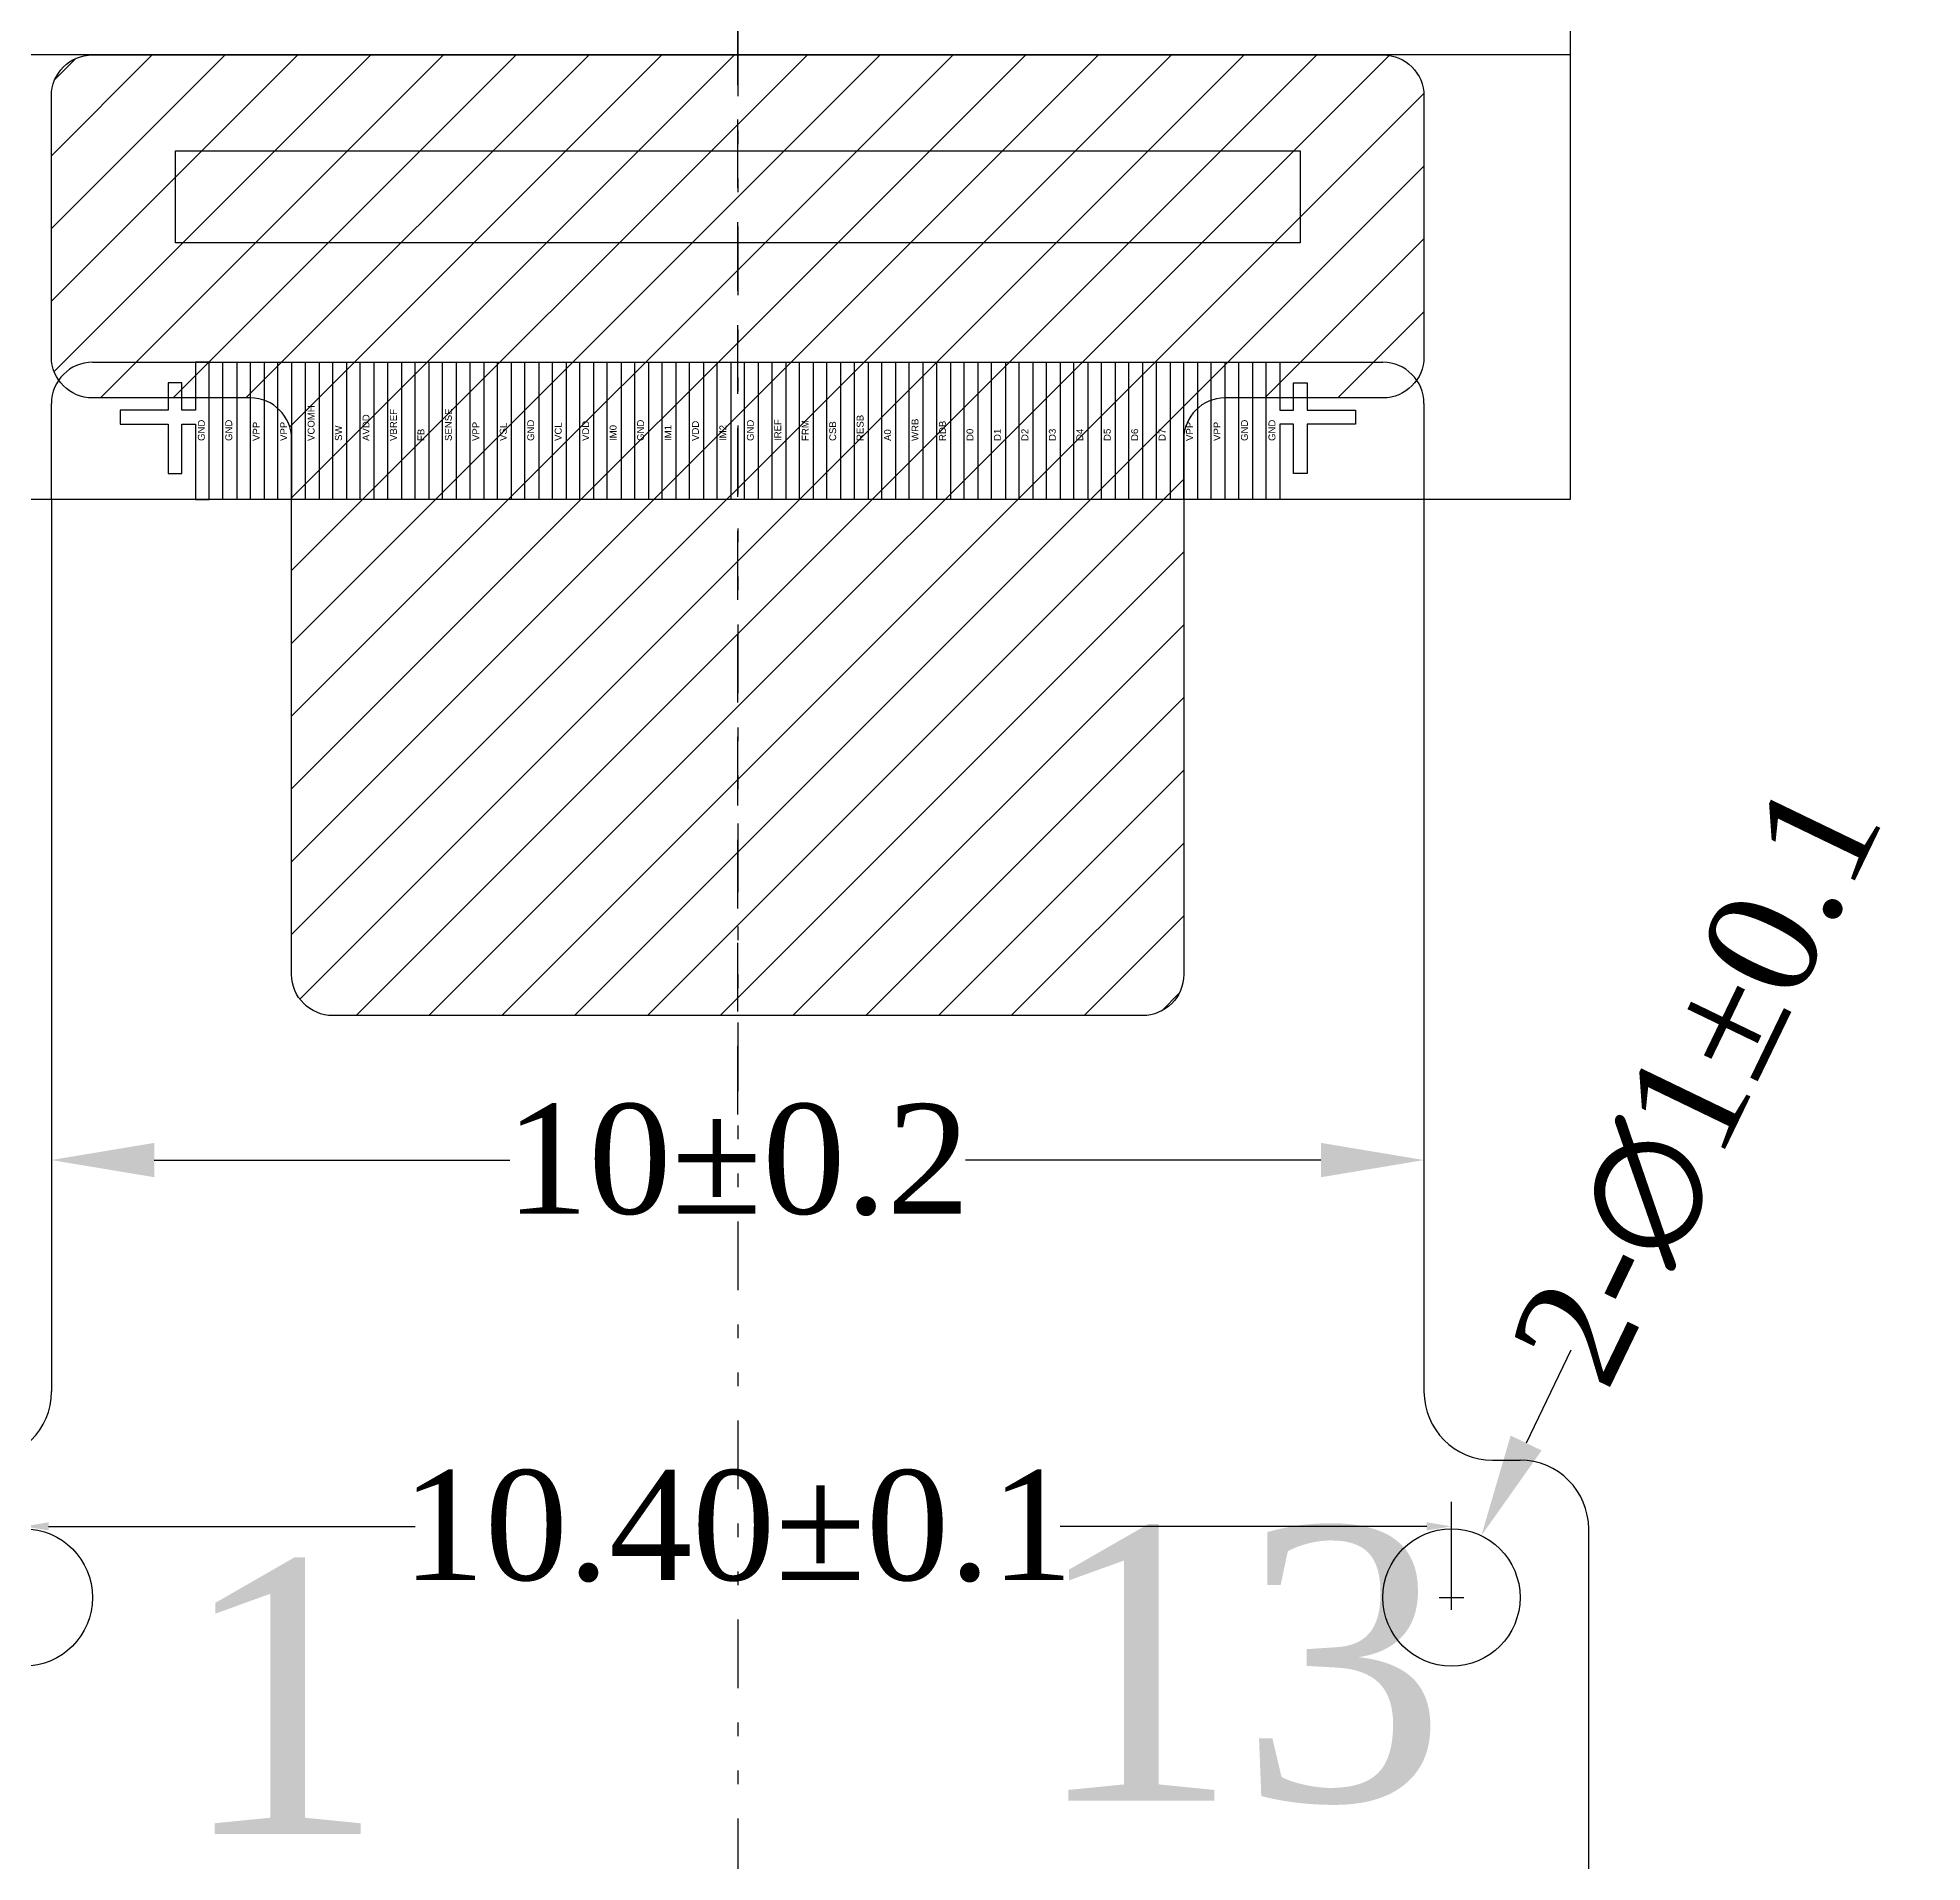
# Model space of a CAD drawing. Extents: x -334 to 152, y -2 to 1135.
# Drawn here: x -106.75 to -93.02, y 1090.29 to 1103.58 of the extents above; entities that cross this region are included whole.
import ezdxf

# ---------------------------------------------------------------- set-up
doc = ezdxf.new("R2010")
doc.units = 0
doc.header["$MEASUREMENT"] = 0
for name, pattern in [('DASHED', [0.75, 0.5, -0.25]), ('DIVIDE', [1.25, 0.5, -0.25, 0, -0.25, 0, -0.25]), ('HIDDEN', [4, 3, -1])]:
    doc.linetypes.add(name, pattern=pattern)
for name, color, linetype in [('Cover', 8, 'HIDDEN'), ('FPC', 30, 'Continuous'), ('Frame', 7, 'Continuous'), ('Tape', 6, 'Continuous')]:
    doc.layers.add(name, color=color, linetype=linetype)
doc.styles.add('Arial', font='arial.ttf')
doc.styles.get("Standard").update_dxf_attribs({"font": 'times.ttf'})
doc.dimstyles.get("Standard").update_dxf_attribs({"dimtxt": 0.18, "dimasz": 0.18, "dimexe": 0.18, "dimexo": 0.0625, "dimgap": 0.09, "dimtad": 0, "dimtih": 1, "dimtoh": 1, "dimdec": 4, "dimzin": 0, "dimdsep": 46, "dimtxsty": 'Standard', "dimcen": 0.09, "dimadec": 0, "dimazin": 0, "dimtfac": 1, "dimtdec": 4, "dimtofl": 0, "dimtmove": 0, "dimatfit": 3, "dimfxl": 1, "dimtolj": 1, "dimtzin": 0, "dimarcsym": 0})

# ---------------------------------------------------------------- blocks, each defined once
blk = doc.blocks.new('*D54')
at = {"color": 0, "lineweight": -2, "transparency": 16777216}
for p, q in [((-95.577, 1094.02), (-95.903, 1093.344)), ((-96.447, 1092.129), (-96.447, 1092.309)), ((-96.537, 1092.219), (-96.357, 1092.219))]:
    blk.add_line(p, q, dxfattribs=at)
at = {"color": 0, "transparency": 16777216}
blk.add_solid([(-96.015, 1093.399), (-95.79, 1093.29), (-96.229, 1092.669)], dxfattribs=at)
at = {"layer": 'Defpoints', "color": 0, "transparency": 16777216}
for p in [(-96.229, 1092.669), (-96.664, 1091.769)]:
    blk.add_point(p, dxfattribs=at)
at = {"color": 0, "transparency": 16777216, "insert": (-94.639, 1095.961), "char_height": 0.8, "attachment_point": 5, "rotation": 64.2146}
blk.add_mtext('\\A1;2-∅1%%P0.1', dxfattribs=at)
blk = doc.blocks.new('*D55')
at = {"layer": 'Defpoints', "color": 0, "transparency": 16777216}
for p in [(-96.447, 1092.737), (-106.847, 1092.219), (-96.447, 1092.219)]:
    blk.add_point(p, dxfattribs=at)
at = {"layer": 'Frame', "color": 0, "lineweight": -2, "transparency": 16777216}
for p, q in [((-106.847, 1092.281), (-106.847, 1092.917)), ((-96.447, 1092.281), (-96.447, 1092.917)), ((-106.667, 1092.737), (-103.997, 1092.737)), ((-96.627, 1092.737), (-99.297, 1092.737))]:
    blk.add_line(p, q, dxfattribs=at)
at = {"layer": 'Frame', "color": 0, "transparency": 16777216}
for points in [[(-106.667, 1092.767), (-106.667, 1092.707), (-106.847, 1092.737)], [(-96.627, 1092.767), (-96.627, 1092.707), (-96.447, 1092.737)]]:
    blk.add_solid(points, dxfattribs=at)
at = {"layer": 'Frame', "color": 0, "transparency": 16777216, "insert": (-101.647, 1092.737), "char_height": 0.8, "attachment_point": 5}
blk.add_mtext('\\A1;10.40%%P0.1', dxfattribs=at)
blk = doc.blocks.new('*D56')
at = {"color": 0, "lineweight": -2, "transparency": 16777216}
for p, q in [((-106.647, 1096.469), (-106.647, 1094.906)), ((-96.647, 1096.469), (-96.647, 1094.906)), ((-105.897, 1095.406), (-103.306, 1095.406)), ((-97.397, 1095.406), (-99.987, 1095.406))]:
    blk.add_line(p, q, dxfattribs=at)
at = {"color": 0, "transparency": 16777216}
for points in [[(-105.897, 1095.531), (-105.897, 1095.281), (-106.647, 1095.406)], [(-97.397, 1095.531), (-97.397, 1095.281), (-96.647, 1095.406)]]:
    blk.add_solid(points, dxfattribs=at)
at = {"layer": 'Defpoints', "color": 0, "transparency": 16777216}
for p in [(-106.647, 1096.969), (-96.647, 1096.969), (-96.647, 1095.406)]:
    blk.add_point(p, dxfattribs=at)
at = {"color": 0, "transparency": 16777216, "insert": (-101.647, 1095.406), "char_height": 0.8, "attachment_point": 5}
blk.add_mtext('\\A1;10±0.2', dxfattribs=at)

msp = doc.modelspace()

# ---------------------------------------------------------------- hatches: boundary and pattern name
h = msp.add_hatch()
h.set_pattern_fill('ANSI31', color=6, scale=3, style=0)
h.set_pattern_definition([(45, (-180.09445, 1048.8982), (-0.265165, 0.265165), [])])
edge = h.paths.add_edge_path()
edge.add_arc((-105.19664, 1100.65887), 0.3, 360, 450)
edge.add_line((-105.19664, 1100.95887), (-106.34664, 1100.95887))
edge.add_arc((-106.34664, 1101.25887), 0.3, 180, 270, ccw=False)
edge.add_line((-106.64664, 1101.25887), (-106.64664, 1103.15887))
edge.add_arc((-106.34664, 1103.15887), 0.3, 90, 180, ccw=False)
edge.add_line((-106.34664, 1103.45887), (-96.94664, 1103.45887))
edge.add_arc((-96.94664, 1103.15887), 0.3, 0, 90, ccw=False)
edge.add_line((-96.64664, 1103.15887), (-96.64664, 1101.25887))
edge.add_arc((-96.94664, 1101.25887), 0.3, 270, 360, ccw=False)
edge.add_line((-96.94664, 1100.95887), (-98.09664, 1100.95887))
edge.add_arc((-98.09664, 1100.65887), 0.3, 90, 180)
edge.add_line((-98.39664, 1100.65887), (-98.39664, 1096.75887))
edge.add_arc((-98.69664, 1096.75887), 0.3, -90, 0, ccw=False)
edge.add_line((-98.69664, 1096.45887), (-104.59664, 1096.45887))
edge.add_arc((-104.59664, 1096.75887), 0.3, 180, 270, ccw=False)
edge.add_line((-104.89664, 1096.75887), (-104.89664, 1100.65887))

# ---------------------------------------------------------------- linework, layer by layer
at = {"color": 1, "linetype": 'DIVIDE'}
msp.add_line((-101.64664, 1126.85887), (-101.64664, 1086.50462), dxfattribs=at)
at = {"color": 1, "linetype": 'DASHED'}
msp.add_line((-101.64664, 1095.73896), (-101.64664, 1105.27857), dxfattribs=at)
at = {"color": 34}
for p, q in [((-106.34664, 1101.21887), (-96.94664, 1101.21887)), ((-106.64664, 1100.21887), (-106.64664, 1100.91887)), ((-96.64664, 1100.91887), (-96.64664, 1100.21887)), ((-106.64664, 1100.21887), (-106.64664, 1093.71887)), ((-96.64664, 1100.21887), (-96.64664, 1093.71887)), ((-96.14664, 1093.21887), (-95.94664, 1093.21887)), ((-95.44664, 1088.71887), (-95.44664, 1092.71887))]:
    msp.add_line(p, q, dxfattribs=at)
for points in [[(-95.58164, 1123.81887), (-95.58164, 1100.21887), (-107.71164, 1100.21887), (-107.71164, 1123.81887)], [(-105.74364, 1102.75887), (-97.54964, 1102.75887), (-97.54964, 1102.08887), (-105.74364, 1102.08887)], [(-105.74364, 1102.75887), (-97.54964, 1102.75887), (-97.54964, 1102.08887), (-105.74364, 1102.08887)]]:
    msp.add_lwpolyline(points, close=True)
at = {"color": 2}
for points in [[(-105.69664, 1100.40887), (-105.69664, 1100.76887), (-105.59664, 1100.76887), (-105.59664, 1100.21887), (-105.49664, 1100.21887), (-105.49664, 1101.21887), (-105.59664, 1101.21887), (-105.59664, 1100.86887), (-105.69664, 1100.86887), (-105.69664, 1101.06887), (-105.79664, 1101.06887), (-105.79664, 1100.86887), (-106.14664, 1100.86887), (-106.14664, 1100.76887), (-105.79664, 1100.76887), (-105.79664, 1100.40887)], [(-105.39664, 1101.21887), (-105.29664, 1101.21887), (-105.29664, 1100.21887), (-105.39664, 1100.21887)], [(-105.19664, 1101.21887), (-105.09664, 1101.21887), (-105.09664, 1100.21887), (-105.19664, 1100.21887)], [(-104.99664, 1101.21887), (-104.89664, 1101.21887), (-104.89664, 1100.21887), (-104.99664, 1100.21887)], [(-104.79664, 1101.21887), (-104.69664, 1101.21887), (-104.69664, 1100.21887), (-104.79664, 1100.21887)], [(-104.59664, 1101.21887), (-104.49664, 1101.21887), (-104.49664, 1100.21887), (-104.59664, 1100.21887)], [(-104.39664, 1101.21887), (-104.29664, 1101.21887), (-104.29664, 1100.21887), (-104.39664, 1100.21887)], [(-104.19664, 1101.21887), (-104.09664, 1101.21887), (-104.09664, 1100.21887), (-104.19664, 1100.21887)], [(-103.99664, 1101.21887), (-103.89664, 1101.21887), (-103.89664, 1100.21887), (-103.99664, 1100.21887)], [(-103.79664, 1101.21887), (-103.69664, 1101.21887), (-103.69664, 1100.21887), (-103.79664, 1100.21887)], [(-103.59664, 1101.21887), (-103.49664, 1101.21887), (-103.49664, 1100.21887), (-103.59664, 1100.21887)], [(-103.39664, 1101.21887), (-103.29664, 1101.21887), (-103.29664, 1100.21887), (-103.39664, 1100.21887)], [(-103.19664, 1101.21887), (-103.09664, 1101.21887), (-103.09664, 1100.21887), (-103.19664, 1100.21887)], [(-102.99664, 1101.21887), (-102.89664, 1101.21887), (-102.89664, 1100.21887), (-102.99664, 1100.21887)], [(-102.79664, 1101.21887), (-102.69664, 1101.21887), (-102.69664, 1100.21887), (-102.79664, 1100.21887)], [(-102.59664, 1101.21887), (-102.49664, 1101.21887), (-102.49664, 1100.21887), (-102.59664, 1100.21887)], [(-102.39664, 1101.21887), (-102.29664, 1101.21887), (-102.29664, 1100.21887), (-102.39664, 1100.21887)], [(-102.19664, 1101.21887), (-102.09664, 1101.21887), (-102.09664, 1100.21887), (-102.19664, 1100.21887)], [(-101.99664, 1101.21887), (-101.89664, 1101.21887), (-101.89664, 1100.21887), (-101.99664, 1100.21887)], [(-101.79664, 1101.21887), (-101.69664, 1101.21887), (-101.69664, 1100.21887), (-101.79664, 1100.21887)], [(-101.59664, 1101.21887), (-101.49664, 1101.21887), (-101.49664, 1100.21887), (-101.59664, 1100.21887)], [(-101.39664, 1101.21887), (-101.29664, 1101.21887), (-101.29664, 1100.21887), (-101.39664, 1100.21887)], [(-101.19664, 1101.21887), (-101.09664, 1101.21887), (-101.09664, 1100.21887), (-101.19664, 1100.21887)], [(-100.99664, 1101.21887), (-100.89664, 1101.21887), (-100.89664, 1100.21887), (-100.99664, 1100.21887)], [(-100.79664, 1101.21887), (-100.69664, 1101.21887), (-100.69664, 1100.21887), (-100.79664, 1100.21887)], [(-100.59664, 1101.21887), (-100.49664, 1101.21887), (-100.49664, 1100.21887), (-100.59664, 1100.21887)], [(-100.39664, 1101.21887), (-100.29664, 1101.21887), (-100.29664, 1100.21887), (-100.39664, 1100.21887)], [(-100.19664, 1101.21887), (-100.09664, 1101.21887), (-100.09664, 1100.21887), (-100.19664, 1100.21887)], [(-99.99664, 1101.21887), (-99.89664, 1101.21887), (-99.89664, 1100.21887), (-99.99664, 1100.21887)], [(-99.79664, 1101.21887), (-99.69664, 1101.21887), (-99.69664, 1100.21887), (-99.79664, 1100.21887)], [(-99.59664, 1101.21887), (-99.49664, 1101.21887), (-99.49664, 1100.21887), (-99.59664, 1100.21887)], [(-99.39664, 1101.21887), (-99.29664, 1101.21887), (-99.29664, 1100.21887), (-99.39664, 1100.21887)], [(-99.19664, 1101.21887), (-99.09664, 1101.21887), (-99.09664, 1100.21887), (-99.19664, 1100.21887)], [(-98.99664, 1101.21887), (-98.89664, 1101.21887), (-98.89664, 1100.21887), (-98.99664, 1100.21887)], [(-98.79664, 1101.21887), (-98.69664, 1101.21887), (-98.69664, 1100.21887), (-98.79664, 1100.21887)], [(-98.59664, 1101.21887), (-98.49664, 1101.21887), (-98.49664, 1100.21887), (-98.59664, 1100.21887)], [(-98.39664, 1101.21887), (-98.29664, 1101.21887), (-98.29664, 1100.21887), (-98.39664, 1100.21887)], [(-98.19664, 1101.21887), (-98.09664, 1101.21887), (-98.09664, 1100.21887), (-98.19664, 1100.21887)], [(-97.99664, 1101.21887), (-97.89664, 1101.21887), (-97.89664, 1100.21887), (-97.99664, 1100.21887)], [(-97.59664, 1100.40887), (-97.59664, 1100.76887), (-97.69664, 1100.76887), (-97.69664, 1100.21887), (-97.79664, 1100.21887), (-97.79664, 1101.21887), (-97.69664, 1101.21887), (-97.69664, 1100.86887), (-97.59664, 1100.86887), (-97.59664, 1101.06887), (-97.49664, 1101.06887), (-97.49664, 1100.86887), (-97.14664, 1100.86887), (-97.14664, 1100.76887), (-97.49664, 1100.76887), (-97.49664, 1100.40887)]]:
    msp.add_lwpolyline(points, close=True, dxfattribs=at)
at = {"color": 34}
for centre in [(-106.84664, 1092.21887), (-96.44664, 1092.21887)]:
    msp.add_circle(centre, 0.5, dxfattribs=at)
for centre, radius, start, end in [((-106.34664, 1100.91887), 0.3, 90, 180), ((-96.94664, 1100.91887), 0.3, 0, 90), ((-107.14664, 1093.71887), 0.5, 270, 0), ((-96.14664, 1093.71887), 0.5, 180, 270), ((-95.94664, 1092.71887), 0.5, 0, 90)]:
    msp.add_arc(centre, radius, start, end, dxfattribs=at)
at = {"layer": 'Cover', "color": 0, "linetype": 'ByBlock'}
msp.add_lwpolyline([(-95.58164, 1103.45887), (-107.71164, 1103.45887), (-107.71164, 1123.81887), (-95.58164, 1123.81887)], close=True, dxfattribs=at)
at = {"layer": 'Tape', "color": 6}
msp.add_lwpolyline([(-104.89664, 1100.65887, 0.41421356), (-105.19664, 1100.95887), (-106.34664, 1100.95887, -0.41421356), (-106.64664, 1101.25887), (-106.64664, 1103.15887, -0.41421356), (-106.34664, 1103.45887), (-96.94664, 1103.45887, -0.41421356), (-96.64664, 1103.15887), (-96.64664, 1101.25887, -0.41421356), (-96.94664, 1100.95887), (-98.09664, 1100.95887, 0.41421356), (-98.39664, 1100.65887), (-98.39664, 1096.75887, -0.41421356), (-98.69664, 1096.45887), (-104.59664, 1096.45887, -0.41421356), (-104.89664, 1096.75887)], format="xyb", close=True, dxfattribs=at)

# ---------------------------------------------------------------- texts
at = {"char_height": 2, "width": 2.634013, "attachment_point": 1}
for s, insert in [('13', (-99.5033, 1092.73749)), ('1', (-105.72372, 1092.49472))]:
    msp.add_mtext(s, dxfattribs=dict(at, insert=insert))
at = {"layer": 'FPC', "char_height": 0.05, "width": 0.1, "attachment_point": 1, "rotation": 90, "style": 'Arial'}
for s, insert in [('GND', (-105.57959, 1100.64557)), ('GND', (-105.37959, 1100.64557)), ('VCOMH', (-104.77959, 1100.64557)), ('AVDD', (-104.37959, 1100.64557)), ('VBREF', (-104.17959, 1100.64557)), ('SENSE', (-103.77959, 1100.64557)), ('GND', (-103.17959, 1100.64557)), ('VDD', (-102.77959, 1100.64557)), ('GND', (-102.37959, 1100.64557)), ('VDD', (-101.97959, 1100.64557)), ('GND', (-101.57959, 1100.64557)), ('IREF', (-101.37959, 1100.64557)), ('FRM', (-101.17959, 1100.64557)), ('RESB', (-100.77959, 1100.64557)), ('WRB', (-100.37959, 1100.64557)), ('RDB', (-100.17959, 1100.64557)), ('GND', (-97.97959, 1100.64557)), ('GND', (-97.77959, 1100.64557)), ('VPP', (-105.17959, 1100.64557)), ('VPP', (-104.97959, 1100.64557)), ('SW', (-104.57959, 1100.64557)), ('FB', (-103.97959, 1100.64557)), ('VPP', (-103.57959, 1100.64557)), ('VSL', (-103.37959, 1100.64557)), ('VCL', (-102.97959, 1100.64557)), ('IM0', (-102.57959, 1100.64557)), ('IM1', (-102.17959, 1100.64557)), ('IM2', (-101.77959, 1100.64557)), ('CSB', (-100.97959, 1100.64557)), ('A0', (-100.57959, 1100.64557)), ('D0', (-99.97959, 1100.64557)), ('D1', (-99.77959, 1100.64557)), ('D2', (-99.57959, 1100.64557)), ('D3', (-99.37959, 1100.64557)), ('D4', (-99.17959, 1100.64557)), ('D5', (-98.97959, 1100.64557)), ('D6', (-98.77959, 1100.64557)), ('D7', (-98.57959, 1100.64557)), ('VPP', (-98.37959, 1100.64557)), ('VPP', (-98.17959, 1100.64557))]:
    msp.add_mtext(s, dxfattribs=dict(at, insert=insert))

# ---------------------------------------------------------------- dimensions: what is measured, and where the dimension line sits
dim = msp.add_diameter_dim_2p(p1=(-96.66414, 1091.76866), p2=(-96.22914, 1092.66909), text='2-<>%%P0.1', dimstyle='Standard', override={"dimtxt": 0.8, "dimasz": 0.75, "dimexe": 0.5, "dimexo": 0.5, "dimgap": 0.1, "dimtih": 0, "dimtoh": 0, "dimzin": 8, "dimazin": 2, "dimtzin": 8})
dim.commit()
dim.dimension.update_dxf_attribs({"geometry": '*D54', "text_midpoint": (-94.63883, 1095.96094)})
dim = msp.add_linear_dim(base=(-96.64664, 1095.40567), p1=(-106.64664, 1096.96887), p2=(-96.64664, 1096.96887), dimstyle='Standard', override={"dimtxt": 0.8, "dimasz": 0.75, "dimexe": 0.5, "dimexo": 0.5, "dimgap": 0.1, "dimtih": 0, "dimtoh": 0, "dimdec": 2, "dimzin": 8, "dimazin": 2, "dimtol": 1, "dimtp": 0.2, "dimtm": 0.2, "dimtzin": 8})
dim.commit()
dim.dimension.update_dxf_attribs({"geometry": '*D56', "text_midpoint": (-101.64664, 1095.40567)})
at = {"layer": 'Frame', "color": 0}
dim = msp.add_linear_dim(base=(-96.44664, 1092.73749), p1=(-106.84664, 1092.21887), p2=(-96.44664, 1092.21887), text='<>%%P0.1', dimstyle='Standard', override={"dimtxt": 0.8, "dimgap": 0.1, "dimdec": 2, "dimfxl": 0.45, "dimarcsym": 1}, dxfattribs=at)
dim.commit()
dim.dimension.update_dxf_attribs({"geometry": '*D55', "text_midpoint": (-101.64664, 1092.73749)})

doc.saveas('drawing.dxf')
